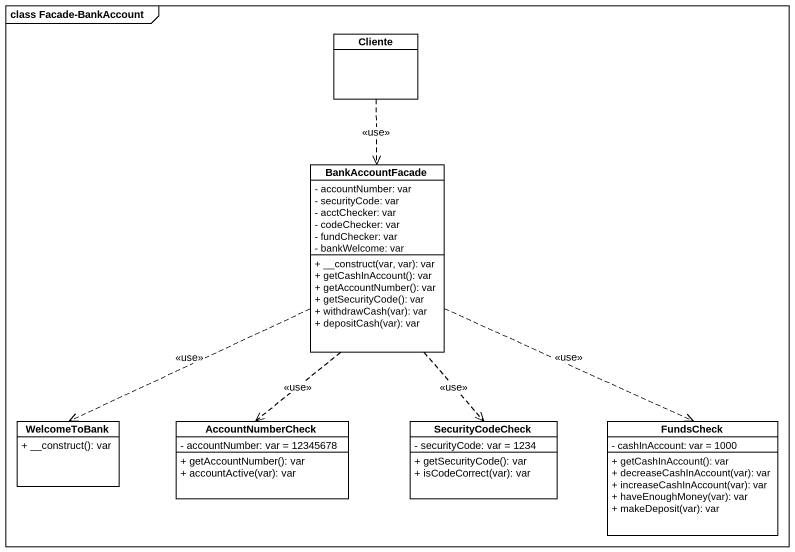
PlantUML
@startuml
mainframe class Facade-BankAccount
hide circle
hide empty members
skinparam classAttributeIconSize 0
class Cliente
class BankAccountFacade {
  - accountNumber: var
  - securityCode: var
  - acctChecker: var
  - codeChecker: var
  - fundChecker: var
  - bankWelcome: var
  + __construct(var, var): var
  + getCashInAccount(): var
  + getAccountNumber(): var
  + getSecurityCode(): var
  + withdrawCash(var): var
  + depositCash(var): var
}
class WelcomeToBank {
  + __construct(): var
}
class AccountNumberCheck {
  - accountNumber: var = 12345678
  + getAccountNumber(): var
  + accountActive(var): var
}
class SecurityCodeCheck {
  - securityCode: var = 1234
  + getSecurityCode(): var
  + isCodeCorrect(var): var
}
class FundsCheck {
  - cashInAccount: var = 1000
  + getCashInAccount(): var
  + decreaseCashInAccount(var): var
  + increaseCashInAccount(var): var
  + haveEnoughMoney(var): var
  + makeDeposit(var): var
}
Cliente ..> BankAccountFacade : <<use>>
BankAccountFacade ..> WelcomeToBank : <<use>>
BankAccountFacade ..> AccountNumberCheck : <<use>>
BankAccountFacade ..> SecurityCodeCheck : <<use>>
BankAccountFacade ..> FundsCheck : <<use>>
@enduml
